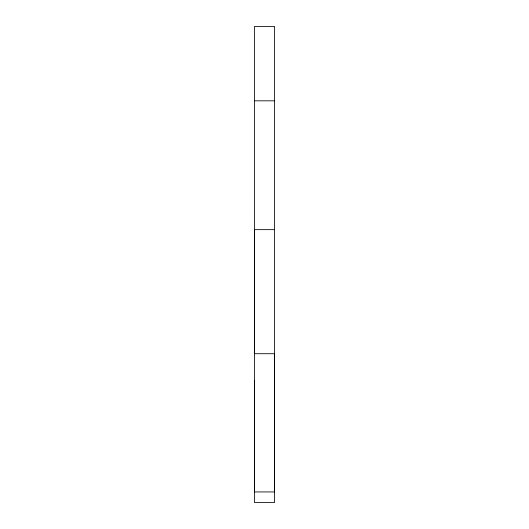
<?xml version="1.0" encoding="UTF-8"?>
<svg xmlns="http://www.w3.org/2000/svg" width="529" height="529" viewBox="0 0 529 529"><rect width="100%" height="100%" fill="white"/><g stroke="black" fill="none" stroke-linecap="round" stroke-linejoin="round"><path stroke-width="0.79" d="M274.525 428.887L274.558 26.457L254.482 26.45L254.442 491.93L274.511 491.93L274.551 353.716L254.475 353.716L254.475 229.652L274.551 229.652M254.482 100.821L274.558 100.821M274.511 380.397L274.511 502.55L254.442 502.55L254.442 380.397"/></g></svg>
